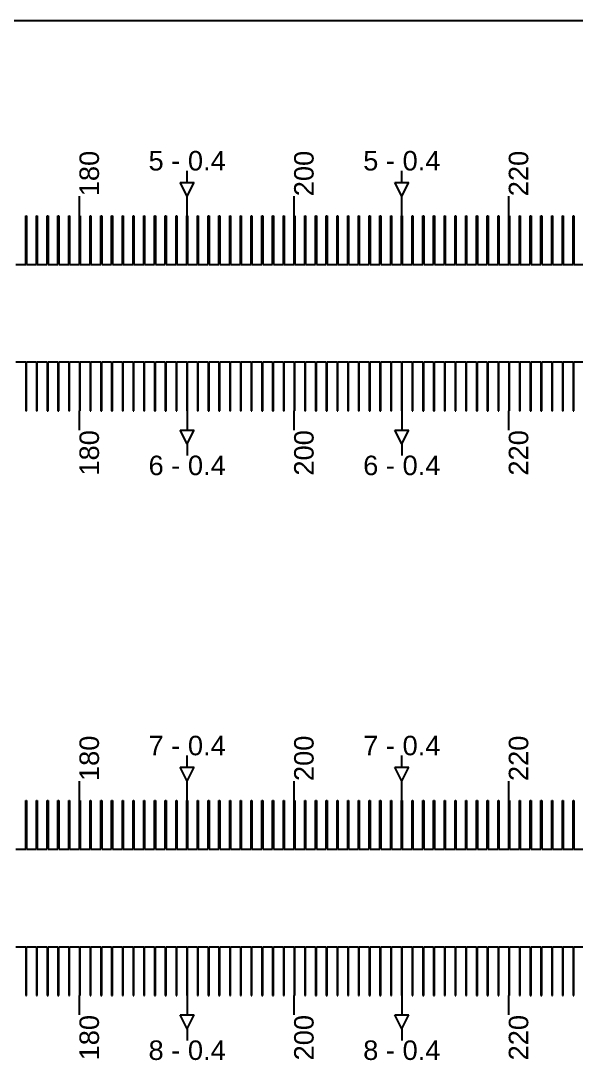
# Model space of a CAD drawing. Extents: x -119394 to 128420, y 74496 to 185496.
# Drawn here: x 39090 to 39375, y 112263 to 112796 of the extents above; entities that cross this region are included whole.
import ezdxf

# ---------------------------------------------------------------- set-up
doc = ezdxf.new("R2010")
doc.units = 13
doc.layers.add('CL - Label-1', color=120, linetype='Continuous')
doc.layers.add('CL - Label-2', color=132, linetype='Continuous')
doc.layers.add('CL - Sub-Micro', color=7, linetype='Continuous', true_color=0x47d1ff)
doc.styles.get("Standard").update_dxf_attribs({"font": 'arial.ttf'})

msp = doc.modelspace()

# ---------------------------------------------------------------- linework, layer by layer
for p, q in [((46680.29, 112795.86), (38030.29, 112795.86)), ((39175.49, 112712.94), (39175.49, 112718.94)), ((39285.49, 112712.94), (39285.49, 112718.94)), ((39120.29, 112695.86), (39120.29, 112705.86)), ((39175.49, 112695.86), (39175.49, 112705.86)), ((39230.29, 112695.86), (39230.29, 112705.86)), ((39285.49, 112695.86), (39285.49, 112705.86)), ((39340.29, 112695.86), (39340.29, 112705.86)), ((39120.29, 112585.86), (39120.29, 112595.86)), ((39175.49, 112595.86), (39175.49, 112585.86)), ((39230.29, 112585.86), (39230.29, 112595.86)), ((39285.49, 112595.86), (39285.49, 112585.86)), ((39340.29, 112585.86), (39340.29, 112595.86)), ((39175.49, 112578.79), (39175.49, 112572.79)), ((39285.49, 112578.79), (39285.49, 112572.79)), ((39175.49, 112412.94), (39175.49, 112418.94)), ((39285.49, 112412.94), (39285.49, 112418.94)), ((39120.29, 112395.86), (39120.29, 112405.86)), ((39175.49, 112395.86), (39175.49, 112405.86)), ((39230.29, 112395.86), (39230.29, 112405.86)), ((39285.49, 112395.86), (39285.49, 112405.86)), ((39340.29, 112395.86), (39340.29, 112405.86)), ((39120.29, 112285.86), (39120.29, 112295.86)), ((39175.49, 112295.86), (39175.49, 112285.86)), ((39230.29, 112285.86), (39230.29, 112295.86)), ((39285.49, 112295.86), (39285.49, 112285.86)), ((39340.29, 112285.86), (39340.29, 112295.86)), ((39175.49, 112278.79), (39175.49, 112272.79)), ((39285.49, 112278.79), (39285.49, 112272.79))]:
    msp.add_line(p, q)
at = {"layer": 'CL - Label-2'}
for p, q in [((39175.49, 112705.86), (39171.95, 112712.96)), ((39171.95, 112712.96), (39179.02, 112712.96)), ((39175.49, 112705.86), (39179.02, 112712.96)), ((39285.49, 112705.86), (39281.95, 112712.96)), ((39281.95, 112712.96), (39289.02, 112712.96)), ((39285.49, 112705.86), (39289.02, 112712.96)), ((39175.49, 112578.79), (39171.95, 112585.89)), ((39171.95, 112585.89), (39179.02, 112585.89)), ((39175.49, 112578.79), (39179.02, 112585.89)), ((39285.49, 112578.79), (39281.95, 112585.89)), ((39281.95, 112585.89), (39289.02, 112585.89)), ((39285.49, 112578.79), (39289.02, 112585.89)), ((39175.49, 112405.86), (39171.95, 112412.96)), ((39171.95, 112412.96), (39179.02, 112412.96)), ((39175.49, 112405.86), (39179.02, 112412.96)), ((39285.49, 112405.86), (39281.95, 112412.96)), ((39281.95, 112412.96), (39289.02, 112412.96)), ((39285.49, 112405.86), (39289.02, 112412.96)), ((39175.49, 112278.79), (39171.95, 112285.89)), ((39171.95, 112285.89), (39179.02, 112285.89)), ((39175.49, 112278.79), (39179.02, 112285.89)), ((39285.49, 112278.79), (39281.95, 112285.89)), ((39281.95, 112285.89), (39289.02, 112285.89)), ((39285.49, 112278.79), (39289.02, 112285.89))]:
    msp.add_line(p, q, dxfattribs=at)
at = {"layer": 'CL - Sub-Micro'}
for p, q in [((39092.79, 112670.86), (39092.79, 112695.86)), ((39092.79, 112695.86), (39093.19, 112695.86)), ((39093.19, 112695.86), (39093.19, 112670.86)), ((39098.29, 112670.86), (39098.29, 112695.86)), ((39098.29, 112695.86), (39098.69, 112695.86)), ((39098.69, 112695.86), (39098.69, 112670.86)), ((39103.79, 112670.86), (39103.79, 112695.86)), ((39103.79, 112695.86), (39104.19, 112695.86)), ((39104.19, 112695.86), (39104.19, 112670.86)), ((39109.29, 112670.86), (39109.29, 112695.86)), ((39109.29, 112695.86), (39109.69, 112695.86)), ((39109.69, 112695.86), (39109.69, 112670.86)), ((39114.79, 112670.86), (39114.79, 112695.86)), ((39114.79, 112695.86), (39115.19, 112695.86)), ((39115.19, 112695.86), (39115.19, 112670.86)), ((39120.29, 112670.86), (39120.29, 112695.86)), ((39120.29, 112695.86), (39120.69, 112695.86)), ((39120.69, 112695.86), (39120.69, 112670.86)), ((39125.79, 112670.86), (39125.79, 112695.86)), ((39125.79, 112695.86), (39126.19, 112695.86)), ((39126.19, 112695.86), (39126.19, 112670.86)), ((39131.29, 112670.86), (39131.29, 112695.86)), ((39131.29, 112695.86), (39131.69, 112695.86)), ((39131.69, 112695.86), (39131.69, 112670.86)), ((39136.79, 112670.86), (39136.79, 112695.86)), ((39136.79, 112695.86), (39137.19, 112695.86)), ((39137.19, 112695.86), (39137.19, 112670.86)), ((39142.29, 112670.86), (39142.29, 112695.86)), ((39142.29, 112695.86), (39142.69, 112695.86)), ((39142.69, 112695.86), (39142.69, 112670.86)), ((39147.79, 112670.86), (39147.79, 112695.86)), ((39147.79, 112695.86), (39148.19, 112695.86)), ((39148.19, 112695.86), (39148.19, 112670.86)), ((39153.29, 112670.86), (39153.29, 112695.86)), ((39153.29, 112695.86), (39153.69, 112695.86)), ((39153.69, 112695.86), (39153.69, 112670.86)), ((39158.79, 112670.86), (39158.79, 112695.86)), ((39158.79, 112695.86), (39159.19, 112695.86)), ((39159.19, 112695.86), (39159.19, 112670.86)), ((39164.29, 112670.86), (39164.29, 112695.86)), ((39164.29, 112695.86), (39164.69, 112695.86)), ((39164.69, 112695.86), (39164.69, 112670.86)), ((39169.79, 112670.86), (39169.79, 112695.86)), ((39169.79, 112695.86), (39170.19, 112695.86)), ((39170.19, 112695.86), (39170.19, 112670.86)), ((39175.29, 112670.86), (39175.29, 112695.86)), ((39175.29, 112695.86), (39175.69, 112695.86)), ((39175.69, 112695.86), (39175.69, 112670.86)), ((39180.79, 112670.86), (39180.79, 112695.86)), ((39180.79, 112695.86), (39181.19, 112695.86)), ((39181.19, 112695.86), (39181.19, 112670.86)), ((39186.29, 112670.86), (39186.29, 112695.86)), ((39186.29, 112695.86), (39186.69, 112695.86)), ((39186.69, 112695.86), (39186.69, 112670.86)), ((39191.79, 112670.86), (39191.79, 112695.86)), ((39191.79, 112695.86), (39192.19, 112695.86)), ((39192.19, 112695.86), (39192.19, 112670.86)), ((39197.29, 112670.86), (39197.29, 112695.86)), ((39197.29, 112695.86), (39197.69, 112695.86)), ((39197.69, 112695.86), (39197.69, 112670.86)), ((39202.79, 112670.86), (39202.79, 112695.86)), ((39202.79, 112695.86), (39203.19, 112695.86)), ((39203.19, 112695.86), (39203.19, 112670.86)), ((39208.29, 112670.86), (39208.29, 112695.86)), ((39208.29, 112695.86), (39208.69, 112695.86)), ((39208.69, 112695.86), (39208.69, 112670.86)), ((39213.79, 112670.86), (39213.79, 112695.86)), ((39213.79, 112695.86), (39214.19, 112695.86)), ((39214.19, 112695.86), (39214.19, 112670.86)), ((39219.29, 112670.86), (39219.29, 112695.86)), ((39219.29, 112695.86), (39219.69, 112695.86)), ((39219.69, 112695.86), (39219.69, 112670.86)), ((39224.79, 112670.86), (39224.79, 112695.86)), ((39224.79, 112695.86), (39225.19, 112695.86)), ((39225.19, 112695.86), (39225.19, 112670.86)), ((39230.29, 112670.86), (39230.29, 112695.86)), ((39230.29, 112695.86), (39230.69, 112695.86)), ((39230.69, 112695.86), (39230.69, 112670.86)), ((39235.79, 112670.86), (39235.79, 112695.86)), ((39235.79, 112695.86), (39236.19, 112695.86)), ((39236.19, 112695.86), (39236.19, 112670.86)), ((39241.29, 112670.86), (39241.29, 112695.86)), ((39241.29, 112695.86), (39241.69, 112695.86)), ((39241.69, 112695.86), (39241.69, 112670.86)), ((39246.79, 112670.86), (39246.79, 112695.86)), ((39246.79, 112695.86), (39247.19, 112695.86)), ((39247.19, 112695.86), (39247.19, 112670.86)), ((39252.29, 112670.86), (39252.29, 112695.86)), ((39252.29, 112695.86), (39252.69, 112695.86)), ((39252.69, 112695.86), (39252.69, 112670.86)), ((39257.79, 112670.86), (39257.79, 112695.86)), ((39257.79, 112695.86), (39258.19, 112695.86)), ((39258.19, 112695.86), (39258.19, 112670.86)), ((39263.29, 112670.86), (39263.29, 112695.86)), ((39263.29, 112695.86), (39263.69, 112695.86)), ((39263.69, 112695.86), (39263.69, 112670.86)), ((39268.79, 112670.86), (39268.79, 112695.86)), ((39268.79, 112695.86), (39269.19, 112695.86)), ((39269.19, 112695.86), (39269.19, 112670.86)), ((39274.29, 112670.86), (39274.29, 112695.86)), ((39274.29, 112695.86), (39274.69, 112695.86)), ((39274.69, 112695.86), (39274.69, 112670.86)), ((39279.79, 112670.86), (39279.79, 112695.86)), ((39279.79, 112695.86), (39280.19, 112695.86)), ((39280.19, 112695.86), (39280.19, 112670.86)), ((39285.29, 112670.86), (39285.29, 112695.86)), ((39285.29, 112695.86), (39285.69, 112695.86)), ((39285.69, 112695.86), (39285.69, 112670.86)), ((39290.79, 112670.86), (39290.79, 112695.86)), ((39290.79, 112695.86), (39291.19, 112695.86)), ((39291.19, 112695.86), (39291.19, 112670.86)), ((39296.29, 112670.86), (39296.29, 112695.86)), ((39296.29, 112695.86), (39296.69, 112695.86)), ((39296.69, 112695.86), (39296.69, 112670.86)), ((39301.79, 112670.86), (39301.79, 112695.86)), ((39301.79, 112695.86), (39302.19, 112695.86)), ((39302.19, 112695.86), (39302.19, 112670.86)), ((39307.29, 112670.86), (39307.29, 112695.86)), ((39307.29, 112695.86), (39307.69, 112695.86)), ((39307.69, 112695.86), (39307.69, 112670.86)), ((39312.79, 112670.86), (39312.79, 112695.86)), ((39312.79, 112695.86), (39313.19, 112695.86)), ((39313.19, 112695.86), (39313.19, 112670.86)), ((39318.29, 112670.86), (39318.29, 112695.86)), ((39318.29, 112695.86), (39318.69, 112695.86)), ((39318.69, 112695.86), (39318.69, 112670.86)), ((39323.79, 112670.86), (39323.79, 112695.86)), ((39323.79, 112695.86), (39324.19, 112695.86)), ((39324.19, 112695.86), (39324.19, 112670.86)), ((39329.29, 112670.86), (39329.29, 112695.86)), ((39329.29, 112695.86), (39329.69, 112695.86)), ((39329.69, 112695.86), (39329.69, 112670.86)), ((39334.79, 112670.86), (39334.79, 112695.86)), ((39334.79, 112695.86), (39335.19, 112695.86)), ((39335.19, 112695.86), (39335.19, 112670.86)), ((39340.29, 112670.86), (39340.29, 112695.86)), ((39340.29, 112695.86), (39340.69, 112695.86)), ((39340.69, 112695.86), (39340.69, 112670.86)), ((39345.79, 112670.86), (39345.79, 112695.86)), ((39345.79, 112695.86), (39346.19, 112695.86)), ((39346.19, 112695.86), (39346.19, 112670.86)), ((39351.29, 112670.86), (39351.29, 112695.86)), ((39351.29, 112695.86), (39351.69, 112695.86)), ((39351.69, 112695.86), (39351.69, 112670.86)), ((39356.79, 112670.86), (39356.79, 112695.86)), ((39356.79, 112695.86), (39357.19, 112695.86)), ((39357.19, 112695.86), (39357.19, 112670.86)), ((39362.29, 112670.86), (39362.29, 112695.86)), ((39362.29, 112695.86), (39362.69, 112695.86)), ((39362.69, 112695.86), (39362.69, 112670.86)), ((39367.79, 112670.86), (39367.79, 112695.86)), ((39367.79, 112695.86), (39368.19, 112695.86)), ((39368.19, 112695.86), (39368.19, 112670.86)), ((39373.29, 112670.86), (39373.29, 112695.86)), ((39373.29, 112695.86), (39373.69, 112695.86)), ((39373.69, 112695.86), (39373.69, 112670.86)), ((39087.69, 112670.86), (39092.79, 112670.86)), ((39093.19, 112670.86), (39098.29, 112670.86)), ((39098.69, 112670.86), (39103.79, 112670.86)), ((39104.19, 112670.86), (39109.29, 112670.86)), ((39109.69, 112670.86), (39114.79, 112670.86)), ((39115.19, 112670.86), (39120.29, 112670.86)), ((39120.69, 112670.86), (39125.79, 112670.86)), ((39126.19, 112670.86), (39131.29, 112670.86)), ((39131.69, 112670.86), (39136.79, 112670.86)), ((39137.19, 112670.86), (39142.29, 112670.86)), ((39142.69, 112670.86), (39147.79, 112670.86)), ((39148.19, 112670.86), (39153.29, 112670.86)), ((39153.69, 112670.86), (39158.79, 112670.86)), ((39159.19, 112670.86), (39164.29, 112670.86)), ((39164.69, 112670.86), (39169.79, 112670.86)), ((39170.19, 112670.86), (39175.29, 112670.86)), ((39175.69, 112670.86), (39180.79, 112670.86)), ((39181.19, 112670.86), (39186.29, 112670.86)), ((39186.69, 112670.86), (39191.79, 112670.86)), ((39192.19, 112670.86), (39197.29, 112670.86)), ((39197.69, 112670.86), (39202.79, 112670.86)), ((39203.19, 112670.86), (39208.29, 112670.86)), ((39208.69, 112670.86), (39213.79, 112670.86)), ((39214.19, 112670.86), (39219.29, 112670.86)), ((39219.69, 112670.86), (39224.79, 112670.86)), ((39225.19, 112670.86), (39230.29, 112670.86)), ((39230.69, 112670.86), (39235.79, 112670.86)), ((39236.19, 112670.86), (39241.29, 112670.86)), ((39241.69, 112670.86), (39246.79, 112670.86)), ((39247.19, 112670.86), (39252.29, 112670.86)), ((39252.69, 112670.86), (39257.79, 112670.86)), ((39258.19, 112670.86), (39263.29, 112670.86)), ((39263.69, 112670.86), (39268.79, 112670.86)), ((39269.19, 112670.86), (39274.29, 112670.86)), ((39274.69, 112670.86), (39279.79, 112670.86)), ((39280.19, 112670.86), (39285.29, 112670.86)), ((39285.69, 112670.86), (39290.79, 112670.86)), ((39291.19, 112670.86), (39296.29, 112670.86)), ((39296.69, 112670.86), (39301.79, 112670.86)), ((39302.19, 112670.86), (39307.29, 112670.86)), ((39307.69, 112670.86), (39312.79, 112670.86)), ((39313.19, 112670.86), (39318.29, 112670.86)), ((39318.69, 112670.86), (39323.79, 112670.86)), ((39324.19, 112670.86), (39329.29, 112670.86)), ((39329.69, 112670.86), (39334.79, 112670.86)), ((39335.19, 112670.86), (39340.29, 112670.86)), ((39340.69, 112670.86), (39345.79, 112670.86)), ((39346.19, 112670.86), (39351.29, 112670.86)), ((39351.69, 112670.86), (39356.79, 112670.86)), ((39357.19, 112670.86), (39362.29, 112670.86)), ((39362.69, 112670.86), (39367.79, 112670.86)), ((39368.19, 112670.86), (39373.29, 112670.86)), ((39373.69, 112670.86), (39378.79, 112670.86)), ((39087.69, 112620.86), (39092.79, 112620.86)), ((39092.79, 112620.86), (39092.79, 112595.86)), ((39093.19, 112595.86), (39093.19, 112620.86)), ((39093.19, 112620.86), (39098.29, 112620.86)), ((39098.29, 112620.86), (39098.29, 112595.86)), ((39098.69, 112595.86), (39098.69, 112620.86)), ((39098.69, 112620.86), (39103.79, 112620.86)), ((39103.79, 112620.86), (39103.79, 112595.86)), ((39104.19, 112595.86), (39104.19, 112620.86)), ((39104.19, 112620.86), (39109.29, 112620.86)), ((39109.29, 112620.86), (39109.29, 112595.86)), ((39109.69, 112595.86), (39109.69, 112620.86)), ((39109.69, 112620.86), (39114.79, 112620.86)), ((39114.79, 112620.86), (39114.79, 112595.86)), ((39115.19, 112595.86), (39115.19, 112620.86)), ((39115.19, 112620.86), (39120.29, 112620.86)), ((39120.29, 112620.86), (39120.29, 112595.86)), ((39120.69, 112595.86), (39120.69, 112620.86)), ((39120.69, 112620.86), (39125.79, 112620.86)), ((39125.79, 112620.86), (39125.79, 112595.86)), ((39126.19, 112595.86), (39126.19, 112620.86)), ((39126.19, 112620.86), (39131.29, 112620.86)), ((39131.29, 112620.86), (39131.29, 112595.86)), ((39131.69, 112595.86), (39131.69, 112620.86)), ((39131.69, 112620.86), (39136.79, 112620.86)), ((39136.79, 112620.86), (39136.79, 112595.86)), ((39137.19, 112595.86), (39137.19, 112620.86)), ((39137.19, 112620.86), (39142.29, 112620.86)), ((39142.29, 112620.86), (39142.29, 112595.86)), ((39142.69, 112595.86), (39142.69, 112620.86)), ((39142.69, 112620.86), (39147.79, 112620.86)), ((39147.79, 112620.86), (39147.79, 112595.86)), ((39148.19, 112595.86), (39148.19, 112620.86)), ((39148.19, 112620.86), (39153.29, 112620.86)), ((39153.29, 112620.86), (39153.29, 112595.86)), ((39153.69, 112595.86), (39153.69, 112620.86)), ((39153.69, 112620.86), (39158.79, 112620.86)), ((39158.79, 112620.86), (39158.79, 112595.86)), ((39159.19, 112595.86), (39159.19, 112620.86)), ((39159.19, 112620.86), (39164.29, 112620.86)), ((39164.29, 112620.86), (39164.29, 112595.86)), ((39164.69, 112595.86), (39164.69, 112620.86)), ((39164.69, 112620.86), (39169.79, 112620.86)), ((39169.79, 112620.86), (39169.79, 112595.86)), ((39170.19, 112595.86), (39170.19, 112620.86)), ((39170.19, 112620.86), (39175.29, 112620.86)), ((39175.29, 112620.86), (39175.29, 112595.86)), ((39175.69, 112595.86), (39175.69, 112620.86)), ((39175.69, 112620.86), (39180.79, 112620.86)), ((39180.79, 112620.86), (39180.79, 112595.86)), ((39181.19, 112595.86), (39181.19, 112620.86)), ((39181.19, 112620.86), (39186.29, 112620.86)), ((39186.29, 112620.86), (39186.29, 112595.86)), ((39186.69, 112595.86), (39186.69, 112620.86)), ((39186.69, 112620.86), (39191.79, 112620.86)), ((39191.79, 112620.86), (39191.79, 112595.86)), ((39192.19, 112595.86), (39192.19, 112620.86)), ((39192.19, 112620.86), (39197.29, 112620.86)), ((39197.29, 112620.86), (39197.29, 112595.86)), ((39197.69, 112595.86), (39197.69, 112620.86)), ((39197.69, 112620.86), (39202.79, 112620.86)), ((39202.79, 112620.86), (39202.79, 112595.86)), ((39203.19, 112595.86), (39203.19, 112620.86)), ((39203.19, 112620.86), (39208.29, 112620.86)), ((39208.29, 112620.86), (39208.29, 112595.86)), ((39208.69, 112595.86), (39208.69, 112620.86)), ((39208.69, 112620.86), (39213.79, 112620.86)), ((39213.79, 112620.86), (39213.79, 112595.86)), ((39214.19, 112595.86), (39214.19, 112620.86)), ((39214.19, 112620.86), (39219.29, 112620.86)), ((39219.29, 112620.86), (39219.29, 112595.86)), ((39219.69, 112595.86), (39219.69, 112620.86)), ((39219.69, 112620.86), (39224.79, 112620.86)), ((39224.79, 112620.86), (39224.79, 112595.86)), ((39225.19, 112595.86), (39225.19, 112620.86)), ((39225.19, 112620.86), (39230.29, 112620.86)), ((39230.29, 112620.86), (39230.29, 112595.86)), ((39230.69, 112595.86), (39230.69, 112620.86)), ((39230.69, 112620.86), (39235.79, 112620.86)), ((39235.79, 112620.86), (39235.79, 112595.86)), ((39236.19, 112595.86), (39236.19, 112620.86)), ((39236.19, 112620.86), (39241.29, 112620.86)), ((39241.29, 112620.86), (39241.29, 112595.86)), ((39241.69, 112595.86), (39241.69, 112620.86)), ((39241.69, 112620.86), (39246.79, 112620.86)), ((39246.79, 112620.86), (39246.79, 112595.86)), ((39247.19, 112595.86), (39247.19, 112620.86)), ((39247.19, 112620.86), (39252.29, 112620.86)), ((39252.29, 112620.86), (39252.29, 112595.86)), ((39252.69, 112595.86), (39252.69, 112620.86)), ((39252.69, 112620.86), (39257.79, 112620.86)), ((39257.79, 112620.86), (39257.79, 112595.86)), ((39258.19, 112595.86), (39258.19, 112620.86)), ((39258.19, 112620.86), (39263.29, 112620.86)), ((39263.29, 112620.86), (39263.29, 112595.86)), ((39263.69, 112595.86), (39263.69, 112620.86)), ((39263.69, 112620.86), (39268.79, 112620.86)), ((39268.79, 112620.86), (39268.79, 112595.86)), ((39269.19, 112595.86), (39269.19, 112620.86)), ((39269.19, 112620.86), (39274.29, 112620.86)), ((39274.29, 112620.86), (39274.29, 112595.86)), ((39274.69, 112595.86), (39274.69, 112620.86)), ((39274.69, 112620.86), (39279.79, 112620.86)), ((39279.79, 112620.86), (39279.79, 112595.86)), ((39280.19, 112595.86), (39280.19, 112620.86)), ((39280.19, 112620.86), (39285.29, 112620.86)), ((39285.29, 112620.86), (39285.29, 112595.86)), ((39285.69, 112595.86), (39285.69, 112620.86)), ((39285.69, 112620.86), (39290.79, 112620.86)), ((39290.79, 112620.86), (39290.79, 112595.86)), ((39291.19, 112595.86), (39291.19, 112620.86)), ((39291.19, 112620.86), (39296.29, 112620.86)), ((39296.29, 112620.86), (39296.29, 112595.86)), ((39296.69, 112595.86), (39296.69, 112620.86)), ((39296.69, 112620.86), (39301.79, 112620.86)), ((39301.79, 112620.86), (39301.79, 112595.86)), ((39302.19, 112595.86), (39302.19, 112620.86)), ((39302.19, 112620.86), (39307.29, 112620.86)), ((39307.29, 112620.86), (39307.29, 112595.86)), ((39307.69, 112595.86), (39307.69, 112620.86)), ((39307.69, 112620.86), (39312.79, 112620.86)), ((39312.79, 112620.86), (39312.79, 112595.86)), ((39313.19, 112595.86), (39313.19, 112620.86)), ((39313.19, 112620.86), (39318.29, 112620.86)), ((39318.29, 112620.86), (39318.29, 112595.86)), ((39318.69, 112595.86), (39318.69, 112620.86)), ((39318.69, 112620.86), (39323.79, 112620.86)), ((39323.79, 112620.86), (39323.79, 112595.86)), ((39324.19, 112595.86), (39324.19, 112620.86)), ((39324.19, 112620.86), (39329.29, 112620.86)), ((39329.29, 112620.86), (39329.29, 112595.86)), ((39329.69, 112595.86), (39329.69, 112620.86)), ((39329.69, 112620.86), (39334.79, 112620.86)), ((39334.79, 112620.86), (39334.79, 112595.86)), ((39335.19, 112595.86), (39335.19, 112620.86)), ((39335.19, 112620.86), (39340.29, 112620.86)), ((39340.29, 112620.86), (39340.29, 112595.86)), ((39340.69, 112595.86), (39340.69, 112620.86)), ((39340.69, 112620.86), (39345.79, 112620.86)), ((39345.79, 112620.86), (39345.79, 112595.86)), ((39346.19, 112595.86), (39346.19, 112620.86)), ((39346.19, 112620.86), (39351.29, 112620.86)), ((39351.29, 112620.86), (39351.29, 112595.86)), ((39351.69, 112595.86), (39351.69, 112620.86)), ((39351.69, 112620.86), (39356.79, 112620.86)), ((39356.79, 112620.86), (39356.79, 112595.86)), ((39357.19, 112595.86), (39357.19, 112620.86)), ((39357.19, 112620.86), (39362.29, 112620.86)), ((39362.29, 112620.86), (39362.29, 112595.86)), ((39362.69, 112595.86), (39362.69, 112620.86)), ((39362.69, 112620.86), (39367.79, 112620.86)), ((39367.79, 112620.86), (39367.79, 112595.86)), ((39368.19, 112595.86), (39368.19, 112620.86)), ((39368.19, 112620.86), (39373.29, 112620.86)), ((39373.29, 112620.86), (39373.29, 112595.86)), ((39373.69, 112595.86), (39373.69, 112620.86)), ((39373.69, 112620.86), (39378.79, 112620.86)), ((39092.79, 112595.86), (39093.19, 112595.86)), ((39098.29, 112595.86), (39098.69, 112595.86)), ((39103.79, 112595.86), (39104.19, 112595.86)), ((39109.29, 112595.86), (39109.69, 112595.86)), ((39114.79, 112595.86), (39115.19, 112595.86)), ((39120.29, 112595.86), (39120.69, 112595.86)), ((39125.79, 112595.86), (39126.19, 112595.86)), ((39131.29, 112595.86), (39131.69, 112595.86)), ((39136.79, 112595.86), (39137.19, 112595.86)), ((39142.29, 112595.86), (39142.69, 112595.86)), ((39147.79, 112595.86), (39148.19, 112595.86)), ((39153.29, 112595.86), (39153.69, 112595.86)), ((39158.79, 112595.86), (39159.19, 112595.86)), ((39164.29, 112595.86), (39164.69, 112595.86)), ((39169.79, 112595.86), (39170.19, 112595.86)), ((39175.29, 112595.86), (39175.69, 112595.86)), ((39180.79, 112595.86), (39181.19, 112595.86)), ((39186.29, 112595.86), (39186.69, 112595.86)), ((39191.79, 112595.86), (39192.19, 112595.86)), ((39197.29, 112595.86), (39197.69, 112595.86)), ((39202.79, 112595.86), (39203.19, 112595.86)), ((39208.29, 112595.86), (39208.69, 112595.86)), ((39213.79, 112595.86), (39214.19, 112595.86)), ((39219.29, 112595.86), (39219.69, 112595.86)), ((39224.79, 112595.86), (39225.19, 112595.86)), ((39230.29, 112595.86), (39230.69, 112595.86)), ((39235.79, 112595.86), (39236.19, 112595.86)), ((39241.29, 112595.86), (39241.69, 112595.86)), ((39246.79, 112595.86), (39247.19, 112595.86)), ((39252.29, 112595.86), (39252.69, 112595.86)), ((39257.79, 112595.86), (39258.19, 112595.86)), ((39263.29, 112595.86), (39263.69, 112595.86)), ((39268.79, 112595.86), (39269.19, 112595.86)), ((39274.29, 112595.86), (39274.69, 112595.86)), ((39279.79, 112595.86), (39280.19, 112595.86)), ((39285.29, 112595.86), (39285.69, 112595.86)), ((39290.79, 112595.86), (39291.19, 112595.86)), ((39296.29, 112595.86), (39296.69, 112595.86)), ((39301.79, 112595.86), (39302.19, 112595.86)), ((39307.29, 112595.86), (39307.69, 112595.86)), ((39312.79, 112595.86), (39313.19, 112595.86)), ((39318.29, 112595.86), (39318.69, 112595.86)), ((39323.79, 112595.86), (39324.19, 112595.86)), ((39329.29, 112595.86), (39329.69, 112595.86)), ((39334.79, 112595.86), (39335.19, 112595.86)), ((39340.29, 112595.86), (39340.69, 112595.86)), ((39345.79, 112595.86), (39346.19, 112595.86)), ((39351.29, 112595.86), (39351.69, 112595.86)), ((39356.79, 112595.86), (39357.19, 112595.86)), ((39362.29, 112595.86), (39362.69, 112595.86)), ((39367.79, 112595.86), (39368.19, 112595.86)), ((39373.29, 112595.86), (39373.69, 112595.86)), ((39092.79, 112370.86), (39092.79, 112395.86)), ((39092.79, 112395.86), (39093.19, 112395.86)), ((39093.19, 112395.86), (39093.19, 112370.86)), ((39098.29, 112370.86), (39098.29, 112395.86)), ((39098.29, 112395.86), (39098.69, 112395.86)), ((39098.69, 112395.86), (39098.69, 112370.86)), ((39103.79, 112370.86), (39103.79, 112395.86)), ((39103.79, 112395.86), (39104.19, 112395.86)), ((39104.19, 112395.86), (39104.19, 112370.86)), ((39109.29, 112370.86), (39109.29, 112395.86)), ((39109.29, 112395.86), (39109.69, 112395.86)), ((39109.69, 112395.86), (39109.69, 112370.86)), ((39114.79, 112370.86), (39114.79, 112395.86)), ((39114.79, 112395.86), (39115.19, 112395.86)), ((39115.19, 112395.86), (39115.19, 112370.86)), ((39120.29, 112370.86), (39120.29, 112395.86)), ((39120.29, 112395.86), (39120.69, 112395.86)), ((39120.69, 112395.86), (39120.69, 112370.86)), ((39125.79, 112370.86), (39125.79, 112395.86)), ((39125.79, 112395.86), (39126.19, 112395.86)), ((39126.19, 112395.86), (39126.19, 112370.86)), ((39131.29, 112370.86), (39131.29, 112395.86)), ((39131.29, 112395.86), (39131.69, 112395.86)), ((39131.69, 112395.86), (39131.69, 112370.86)), ((39136.79, 112370.86), (39136.79, 112395.86)), ((39136.79, 112395.86), (39137.19, 112395.86)), ((39137.19, 112395.86), (39137.19, 112370.86)), ((39142.29, 112370.86), (39142.29, 112395.86)), ((39142.29, 112395.86), (39142.69, 112395.86)), ((39142.69, 112395.86), (39142.69, 112370.86)), ((39147.79, 112370.86), (39147.79, 112395.86)), ((39147.79, 112395.86), (39148.19, 112395.86)), ((39148.19, 112395.86), (39148.19, 112370.86)), ((39153.29, 112370.86), (39153.29, 112395.86)), ((39153.29, 112395.86), (39153.69, 112395.86)), ((39153.69, 112395.86), (39153.69, 112370.86)), ((39158.79, 112370.86), (39158.79, 112395.86)), ((39158.79, 112395.86), (39159.19, 112395.86)), ((39159.19, 112395.86), (39159.19, 112370.86)), ((39164.29, 112370.86), (39164.29, 112395.86)), ((39164.29, 112395.86), (39164.69, 112395.86)), ((39164.69, 112395.86), (39164.69, 112370.86)), ((39169.79, 112370.86), (39169.79, 112395.86)), ((39169.79, 112395.86), (39170.19, 112395.86)), ((39170.19, 112395.86), (39170.19, 112370.86)), ((39175.29, 112370.86), (39175.29, 112395.86)), ((39175.29, 112395.86), (39175.69, 112395.86)), ((39175.69, 112395.86), (39175.69, 112370.86)), ((39180.79, 112370.86), (39180.79, 112395.86)), ((39180.79, 112395.86), (39181.19, 112395.86)), ((39181.19, 112395.86), (39181.19, 112370.86)), ((39186.29, 112370.86), (39186.29, 112395.86)), ((39186.29, 112395.86), (39186.69, 112395.86)), ((39186.69, 112395.86), (39186.69, 112370.86)), ((39191.79, 112370.86), (39191.79, 112395.86)), ((39191.79, 112395.86), (39192.19, 112395.86)), ((39192.19, 112395.86), (39192.19, 112370.86)), ((39197.29, 112370.86), (39197.29, 112395.86)), ((39197.29, 112395.86), (39197.69, 112395.86)), ((39197.69, 112395.86), (39197.69, 112370.86)), ((39202.79, 112370.86), (39202.79, 112395.86)), ((39202.79, 112395.86), (39203.19, 112395.86)), ((39203.19, 112395.86), (39203.19, 112370.86)), ((39208.29, 112370.86), (39208.29, 112395.86)), ((39208.29, 112395.86), (39208.69, 112395.86)), ((39208.69, 112395.86), (39208.69, 112370.86)), ((39213.79, 112370.86), (39213.79, 112395.86)), ((39213.79, 112395.86), (39214.19, 112395.86)), ((39214.19, 112395.86), (39214.19, 112370.86)), ((39219.29, 112370.86), (39219.29, 112395.86)), ((39219.29, 112395.86), (39219.69, 112395.86)), ((39219.69, 112395.86), (39219.69, 112370.86)), ((39224.79, 112370.86), (39224.79, 112395.86)), ((39224.79, 112395.86), (39225.19, 112395.86)), ((39225.19, 112395.86), (39225.19, 112370.86)), ((39230.29, 112370.86), (39230.29, 112395.86)), ((39230.29, 112395.86), (39230.69, 112395.86)), ((39230.69, 112395.86), (39230.69, 112370.86)), ((39235.79, 112370.86), (39235.79, 112395.86)), ((39235.79, 112395.86), (39236.19, 112395.86)), ((39236.19, 112395.86), (39236.19, 112370.86)), ((39241.29, 112370.86), (39241.29, 112395.86)), ((39241.29, 112395.86), (39241.69, 112395.86)), ((39241.69, 112395.86), (39241.69, 112370.86)), ((39246.79, 112370.86), (39246.79, 112395.86)), ((39246.79, 112395.86), (39247.19, 112395.86)), ((39247.19, 112395.86), (39247.19, 112370.86)), ((39252.29, 112370.86), (39252.29, 112395.86)), ((39252.29, 112395.86), (39252.69, 112395.86)), ((39252.69, 112395.86), (39252.69, 112370.86)), ((39257.79, 112370.86), (39257.79, 112395.86)), ((39257.79, 112395.86), (39258.19, 112395.86)), ((39258.19, 112395.86), (39258.19, 112370.86)), ((39263.29, 112370.86), (39263.29, 112395.86)), ((39263.29, 112395.86), (39263.69, 112395.86)), ((39263.69, 112395.86), (39263.69, 112370.86)), ((39268.79, 112370.86), (39268.79, 112395.86)), ((39268.79, 112395.86), (39269.19, 112395.86)), ((39269.19, 112395.86), (39269.19, 112370.86)), ((39274.29, 112370.86), (39274.29, 112395.86)), ((39274.29, 112395.86), (39274.69, 112395.86)), ((39274.69, 112395.86), (39274.69, 112370.86)), ((39279.79, 112370.86), (39279.79, 112395.86)), ((39279.79, 112395.86), (39280.19, 112395.86)), ((39280.19, 112395.86), (39280.19, 112370.86)), ((39285.29, 112370.86), (39285.29, 112395.86)), ((39285.29, 112395.86), (39285.69, 112395.86)), ((39285.69, 112395.86), (39285.69, 112370.86)), ((39290.79, 112370.86), (39290.79, 112395.86)), ((39290.79, 112395.86), (39291.19, 112395.86)), ((39291.19, 112395.86), (39291.19, 112370.86)), ((39296.29, 112370.86), (39296.29, 112395.86)), ((39296.29, 112395.86), (39296.69, 112395.86)), ((39296.69, 112395.86), (39296.69, 112370.86)), ((39301.79, 112370.86), (39301.79, 112395.86)), ((39301.79, 112395.86), (39302.19, 112395.86)), ((39302.19, 112395.86), (39302.19, 112370.86)), ((39307.29, 112370.86), (39307.29, 112395.86)), ((39307.29, 112395.86), (39307.69, 112395.86)), ((39307.69, 112395.86), (39307.69, 112370.86)), ((39312.79, 112370.86), (39312.79, 112395.86)), ((39312.79, 112395.86), (39313.19, 112395.86)), ((39313.19, 112395.86), (39313.19, 112370.86)), ((39318.29, 112370.86), (39318.29, 112395.86)), ((39318.29, 112395.86), (39318.69, 112395.86)), ((39318.69, 112395.86), (39318.69, 112370.86)), ((39323.79, 112370.86), (39323.79, 112395.86)), ((39323.79, 112395.86), (39324.19, 112395.86)), ((39324.19, 112395.86), (39324.19, 112370.86)), ((39329.29, 112370.86), (39329.29, 112395.86)), ((39329.29, 112395.86), (39329.69, 112395.86)), ((39329.69, 112395.86), (39329.69, 112370.86)), ((39334.79, 112370.86), (39334.79, 112395.86)), ((39334.79, 112395.86), (39335.19, 112395.86)), ((39335.19, 112395.86), (39335.19, 112370.86)), ((39340.29, 112370.86), (39340.29, 112395.86)), ((39340.29, 112395.86), (39340.69, 112395.86)), ((39340.69, 112395.86), (39340.69, 112370.86)), ((39345.79, 112370.86), (39345.79, 112395.86)), ((39345.79, 112395.86), (39346.19, 112395.86)), ((39346.19, 112395.86), (39346.19, 112370.86)), ((39351.29, 112370.86), (39351.29, 112395.86)), ((39351.29, 112395.86), (39351.69, 112395.86)), ((39351.69, 112395.86), (39351.69, 112370.86)), ((39356.79, 112370.86), (39356.79, 112395.86)), ((39356.79, 112395.86), (39357.19, 112395.86)), ((39357.19, 112395.86), (39357.19, 112370.86)), ((39362.29, 112370.86), (39362.29, 112395.86)), ((39362.29, 112395.86), (39362.69, 112395.86)), ((39362.69, 112395.86), (39362.69, 112370.86)), ((39367.79, 112370.86), (39367.79, 112395.86)), ((39367.79, 112395.86), (39368.19, 112395.86)), ((39368.19, 112395.86), (39368.19, 112370.86)), ((39373.29, 112370.86), (39373.29, 112395.86)), ((39373.29, 112395.86), (39373.69, 112395.86)), ((39373.69, 112395.86), (39373.69, 112370.86)), ((39087.69, 112370.86), (39092.79, 112370.86)), ((39093.19, 112370.86), (39098.29, 112370.86)), ((39098.69, 112370.86), (39103.79, 112370.86)), ((39104.19, 112370.86), (39109.29, 112370.86)), ((39109.69, 112370.86), (39114.79, 112370.86)), ((39115.19, 112370.86), (39120.29, 112370.86)), ((39120.69, 112370.86), (39125.79, 112370.86)), ((39126.19, 112370.86), (39131.29, 112370.86)), ((39131.69, 112370.86), (39136.79, 112370.86)), ((39137.19, 112370.86), (39142.29, 112370.86)), ((39142.69, 112370.86), (39147.79, 112370.86)), ((39148.19, 112370.86), (39153.29, 112370.86)), ((39153.69, 112370.86), (39158.79, 112370.86)), ((39159.19, 112370.86), (39164.29, 112370.86)), ((39164.69, 112370.86), (39169.79, 112370.86)), ((39170.19, 112370.86), (39175.29, 112370.86)), ((39175.69, 112370.86), (39180.79, 112370.86)), ((39181.19, 112370.86), (39186.29, 112370.86)), ((39186.69, 112370.86), (39191.79, 112370.86)), ((39192.19, 112370.86), (39197.29, 112370.86)), ((39197.69, 112370.86), (39202.79, 112370.86)), ((39203.19, 112370.86), (39208.29, 112370.86)), ((39208.69, 112370.86), (39213.79, 112370.86)), ((39214.19, 112370.86), (39219.29, 112370.86)), ((39219.69, 112370.86), (39224.79, 112370.86)), ((39225.19, 112370.86), (39230.29, 112370.86)), ((39230.69, 112370.86), (39235.79, 112370.86)), ((39236.19, 112370.86), (39241.29, 112370.86)), ((39241.69, 112370.86), (39246.79, 112370.86)), ((39247.19, 112370.86), (39252.29, 112370.86)), ((39252.69, 112370.86), (39257.79, 112370.86)), ((39258.19, 112370.86), (39263.29, 112370.86)), ((39263.69, 112370.86), (39268.79, 112370.86)), ((39269.19, 112370.86), (39274.29, 112370.86)), ((39274.69, 112370.86), (39279.79, 112370.86)), ((39280.19, 112370.86), (39285.29, 112370.86)), ((39285.69, 112370.86), (39290.79, 112370.86)), ((39291.19, 112370.86), (39296.29, 112370.86)), ((39296.69, 112370.86), (39301.79, 112370.86)), ((39302.19, 112370.86), (39307.29, 112370.86)), ((39307.69, 112370.86), (39312.79, 112370.86)), ((39313.19, 112370.86), (39318.29, 112370.86)), ((39318.69, 112370.86), (39323.79, 112370.86)), ((39324.19, 112370.86), (39329.29, 112370.86)), ((39329.69, 112370.86), (39334.79, 112370.86)), ((39335.19, 112370.86), (39340.29, 112370.86)), ((39340.69, 112370.86), (39345.79, 112370.86)), ((39346.19, 112370.86), (39351.29, 112370.86)), ((39351.69, 112370.86), (39356.79, 112370.86)), ((39357.19, 112370.86), (39362.29, 112370.86)), ((39362.69, 112370.86), (39367.79, 112370.86)), ((39368.19, 112370.86), (39373.29, 112370.86)), ((39373.69, 112370.86), (39378.79, 112370.86)), ((39087.69, 112320.86), (39092.79, 112320.86)), ((39092.79, 112320.86), (39092.79, 112295.86)), ((39093.19, 112295.86), (39093.19, 112320.86)), ((39093.19, 112320.86), (39098.29, 112320.86)), ((39098.29, 112320.86), (39098.29, 112295.86)), ((39098.69, 112295.86), (39098.69, 112320.86)), ((39098.69, 112320.86), (39103.79, 112320.86)), ((39103.79, 112320.86), (39103.79, 112295.86)), ((39104.19, 112295.86), (39104.19, 112320.86)), ((39104.19, 112320.86), (39109.29, 112320.86)), ((39109.29, 112320.86), (39109.29, 112295.86)), ((39109.69, 112295.86), (39109.69, 112320.86)), ((39109.69, 112320.86), (39114.79, 112320.86)), ((39114.79, 112320.86), (39114.79, 112295.86)), ((39115.19, 112295.86), (39115.19, 112320.86)), ((39115.19, 112320.86), (39120.29, 112320.86)), ((39120.29, 112320.86), (39120.29, 112295.86)), ((39120.69, 112295.86), (39120.69, 112320.86)), ((39120.69, 112320.86), (39125.79, 112320.86)), ((39125.79, 112320.86), (39125.79, 112295.86)), ((39126.19, 112295.86), (39126.19, 112320.86)), ((39126.19, 112320.86), (39131.29, 112320.86)), ((39131.29, 112320.86), (39131.29, 112295.86)), ((39131.69, 112295.86), (39131.69, 112320.86)), ((39131.69, 112320.86), (39136.79, 112320.86)), ((39136.79, 112320.86), (39136.79, 112295.86)), ((39137.19, 112295.86), (39137.19, 112320.86)), ((39137.19, 112320.86), (39142.29, 112320.86)), ((39142.29, 112320.86), (39142.29, 112295.86)), ((39142.69, 112295.86), (39142.69, 112320.86)), ((39142.69, 112320.86), (39147.79, 112320.86)), ((39147.79, 112320.86), (39147.79, 112295.86)), ((39148.19, 112295.86), (39148.19, 112320.86)), ((39148.19, 112320.86), (39153.29, 112320.86)), ((39153.29, 112320.86), (39153.29, 112295.86)), ((39153.69, 112295.86), (39153.69, 112320.86)), ((39153.69, 112320.86), (39158.79, 112320.86)), ((39158.79, 112320.86), (39158.79, 112295.86)), ((39159.19, 112295.86), (39159.19, 112320.86)), ((39159.19, 112320.86), (39164.29, 112320.86)), ((39164.29, 112320.86), (39164.29, 112295.86)), ((39164.69, 112295.86), (39164.69, 112320.86)), ((39164.69, 112320.86), (39169.79, 112320.86)), ((39169.79, 112320.86), (39169.79, 112295.86)), ((39170.19, 112295.86), (39170.19, 112320.86)), ((39170.19, 112320.86), (39175.29, 112320.86)), ((39175.29, 112320.86), (39175.29, 112295.86)), ((39175.69, 112295.86), (39175.69, 112320.86)), ((39175.69, 112320.86), (39180.79, 112320.86)), ((39180.79, 112320.86), (39180.79, 112295.86)), ((39181.19, 112295.86), (39181.19, 112320.86)), ((39181.19, 112320.86), (39186.29, 112320.86)), ((39186.29, 112320.86), (39186.29, 112295.86)), ((39186.69, 112295.86), (39186.69, 112320.86)), ((39186.69, 112320.86), (39191.79, 112320.86)), ((39191.79, 112320.86), (39191.79, 112295.86)), ((39192.19, 112295.86), (39192.19, 112320.86)), ((39192.19, 112320.86), (39197.29, 112320.86)), ((39197.29, 112320.86), (39197.29, 112295.86)), ((39197.69, 112295.86), (39197.69, 112320.86)), ((39197.69, 112320.86), (39202.79, 112320.86)), ((39202.79, 112320.86), (39202.79, 112295.86)), ((39203.19, 112295.86), (39203.19, 112320.86)), ((39203.19, 112320.86), (39208.29, 112320.86)), ((39208.29, 112320.86), (39208.29, 112295.86)), ((39208.69, 112295.86), (39208.69, 112320.86)), ((39208.69, 112320.86), (39213.79, 112320.86)), ((39213.79, 112320.86), (39213.79, 112295.86)), ((39214.19, 112295.86), (39214.19, 112320.86)), ((39214.19, 112320.86), (39219.29, 112320.86)), ((39219.29, 112320.86), (39219.29, 112295.86)), ((39219.69, 112295.86), (39219.69, 112320.86)), ((39219.69, 112320.86), (39224.79, 112320.86)), ((39224.79, 112320.86), (39224.79, 112295.86)), ((39225.19, 112295.86), (39225.19, 112320.86)), ((39225.19, 112320.86), (39230.29, 112320.86)), ((39230.29, 112320.86), (39230.29, 112295.86)), ((39230.69, 112295.86), (39230.69, 112320.86)), ((39230.69, 112320.86), (39235.79, 112320.86)), ((39235.79, 112320.86), (39235.79, 112295.86)), ((39236.19, 112295.86), (39236.19, 112320.86)), ((39236.19, 112320.86), (39241.29, 112320.86)), ((39241.29, 112320.86), (39241.29, 112295.86)), ((39241.69, 112295.86), (39241.69, 112320.86)), ((39241.69, 112320.86), (39246.79, 112320.86)), ((39246.79, 112320.86), (39246.79, 112295.86)), ((39247.19, 112295.86), (39247.19, 112320.86)), ((39247.19, 112320.86), (39252.29, 112320.86)), ((39252.29, 112320.86), (39252.29, 112295.86)), ((39252.69, 112295.86), (39252.69, 112320.86)), ((39252.69, 112320.86), (39257.79, 112320.86)), ((39257.79, 112320.86), (39257.79, 112295.86)), ((39258.19, 112295.86), (39258.19, 112320.86)), ((39258.19, 112320.86), (39263.29, 112320.86)), ((39263.29, 112320.86), (39263.29, 112295.86)), ((39263.69, 112295.86), (39263.69, 112320.86)), ((39263.69, 112320.86), (39268.79, 112320.86)), ((39268.79, 112320.86), (39268.79, 112295.86)), ((39269.19, 112295.86), (39269.19, 112320.86)), ((39269.19, 112320.86), (39274.29, 112320.86)), ((39274.29, 112320.86), (39274.29, 112295.86)), ((39274.69, 112295.86), (39274.69, 112320.86)), ((39274.69, 112320.86), (39279.79, 112320.86)), ((39279.79, 112320.86), (39279.79, 112295.86)), ((39280.19, 112295.86), (39280.19, 112320.86)), ((39280.19, 112320.86), (39285.29, 112320.86)), ((39285.29, 112320.86), (39285.29, 112295.86)), ((39285.69, 112295.86), (39285.69, 112320.86)), ((39285.69, 112320.86), (39290.79, 112320.86)), ((39290.79, 112320.86), (39290.79, 112295.86)), ((39291.19, 112295.86), (39291.19, 112320.86)), ((39291.19, 112320.86), (39296.29, 112320.86)), ((39296.29, 112320.86), (39296.29, 112295.86)), ((39296.69, 112295.86), (39296.69, 112320.86)), ((39296.69, 112320.86), (39301.79, 112320.86)), ((39301.79, 112320.86), (39301.79, 112295.86)), ((39302.19, 112295.86), (39302.19, 112320.86)), ((39302.19, 112320.86), (39307.29, 112320.86)), ((39307.29, 112320.86), (39307.29, 112295.86)), ((39307.69, 112295.86), (39307.69, 112320.86)), ((39307.69, 112320.86), (39312.79, 112320.86)), ((39312.79, 112320.86), (39312.79, 112295.86)), ((39313.19, 112295.86), (39313.19, 112320.86)), ((39313.19, 112320.86), (39318.29, 112320.86)), ((39318.29, 112320.86), (39318.29, 112295.86)), ((39318.69, 112295.86), (39318.69, 112320.86)), ((39318.69, 112320.86), (39323.79, 112320.86)), ((39323.79, 112320.86), (39323.79, 112295.86)), ((39324.19, 112295.86), (39324.19, 112320.86)), ((39324.19, 112320.86), (39329.29, 112320.86)), ((39329.29, 112320.86), (39329.29, 112295.86)), ((39329.69, 112295.86), (39329.69, 112320.86)), ((39329.69, 112320.86), (39334.79, 112320.86)), ((39334.79, 112320.86), (39334.79, 112295.86)), ((39335.19, 112295.86), (39335.19, 112320.86)), ((39335.19, 112320.86), (39340.29, 112320.86)), ((39340.29, 112320.86), (39340.29, 112295.86)), ((39340.69, 112295.86), (39340.69, 112320.86)), ((39340.69, 112320.86), (39345.79, 112320.86)), ((39345.79, 112320.86), (39345.79, 112295.86)), ((39346.19, 112295.86), (39346.19, 112320.86)), ((39346.19, 112320.86), (39351.29, 112320.86)), ((39351.29, 112320.86), (39351.29, 112295.86)), ((39351.69, 112295.86), (39351.69, 112320.86)), ((39351.69, 112320.86), (39356.79, 112320.86)), ((39356.79, 112320.86), (39356.79, 112295.86)), ((39357.19, 112295.86), (39357.19, 112320.86)), ((39357.19, 112320.86), (39362.29, 112320.86)), ((39362.29, 112320.86), (39362.29, 112295.86)), ((39362.69, 112295.86), (39362.69, 112320.86)), ((39362.69, 112320.86), (39367.79, 112320.86)), ((39367.79, 112320.86), (39367.79, 112295.86)), ((39368.19, 112295.86), (39368.19, 112320.86)), ((39368.19, 112320.86), (39373.29, 112320.86)), ((39373.29, 112320.86), (39373.29, 112295.86)), ((39373.69, 112295.86), (39373.69, 112320.86)), ((39373.69, 112320.86), (39378.79, 112320.86)), ((39092.79, 112295.86), (39093.19, 112295.86)), ((39098.29, 112295.86), (39098.69, 112295.86)), ((39103.79, 112295.86), (39104.19, 112295.86)), ((39109.29, 112295.86), (39109.69, 112295.86)), ((39114.79, 112295.86), (39115.19, 112295.86)), ((39120.29, 112295.86), (39120.69, 112295.86)), ((39125.79, 112295.86), (39126.19, 112295.86)), ((39131.29, 112295.86), (39131.69, 112295.86)), ((39136.79, 112295.86), (39137.19, 112295.86)), ((39142.29, 112295.86), (39142.69, 112295.86)), ((39147.79, 112295.86), (39148.19, 112295.86)), ((39153.29, 112295.86), (39153.69, 112295.86)), ((39158.79, 112295.86), (39159.19, 112295.86)), ((39164.29, 112295.86), (39164.69, 112295.86)), ((39169.79, 112295.86), (39170.19, 112295.86)), ((39175.29, 112295.86), (39175.69, 112295.86)), ((39180.79, 112295.86), (39181.19, 112295.86)), ((39186.29, 112295.86), (39186.69, 112295.86)), ((39191.79, 112295.86), (39192.19, 112295.86)), ((39197.29, 112295.86), (39197.69, 112295.86)), ((39202.79, 112295.86), (39203.19, 112295.86)), ((39208.29, 112295.86), (39208.69, 112295.86)), ((39213.79, 112295.86), (39214.19, 112295.86)), ((39219.29, 112295.86), (39219.69, 112295.86)), ((39224.79, 112295.86), (39225.19, 112295.86)), ((39230.29, 112295.86), (39230.69, 112295.86)), ((39235.79, 112295.86), (39236.19, 112295.86)), ((39241.29, 112295.86), (39241.69, 112295.86)), ((39246.79, 112295.86), (39247.19, 112295.86)), ((39252.29, 112295.86), (39252.69, 112295.86)), ((39257.79, 112295.86), (39258.19, 112295.86)), ((39263.29, 112295.86), (39263.69, 112295.86)), ((39268.79, 112295.86), (39269.19, 112295.86)), ((39274.29, 112295.86), (39274.69, 112295.86)), ((39279.79, 112295.86), (39280.19, 112295.86)), ((39285.29, 112295.86), (39285.69, 112295.86)), ((39290.79, 112295.86), (39291.19, 112295.86)), ((39296.29, 112295.86), (39296.69, 112295.86)), ((39301.79, 112295.86), (39302.19, 112295.86)), ((39307.29, 112295.86), (39307.69, 112295.86)), ((39312.79, 112295.86), (39313.19, 112295.86)), ((39318.29, 112295.86), (39318.69, 112295.86)), ((39323.79, 112295.86), (39324.19, 112295.86)), ((39329.29, 112295.86), (39329.69, 112295.86)), ((39334.79, 112295.86), (39335.19, 112295.86)), ((39340.29, 112295.86), (39340.69, 112295.86)), ((39345.79, 112295.86), (39346.19, 112295.86)), ((39351.29, 112295.86), (39351.69, 112295.86)), ((39356.79, 112295.86), (39357.19, 112295.86)), ((39362.29, 112295.86), (39362.69, 112295.86)), ((39367.79, 112295.86), (39368.19, 112295.86)), ((39373.29, 112295.86), (39373.69, 112295.86))]:
    msp.add_line(p, q, dxfattribs=at)

# ---------------------------------------------------------------- texts
at = {"layer": 'CL - Label-1', "char_height": 10, "rotation": 90}
for s, insert, attachment_point in [('180', (39120.29, 112705.86), 1), ('200', (39230.29, 112705.86), 1), ('220', (39340.29, 112705.86), 1), ('180', (39120.29, 112585.86), 3), ('200', (39230.29, 112585.86), 3), ('220', (39340.29, 112585.86), 3), ('180', (39120.29, 112405.86), 1), ('200', (39230.29, 112405.86), 1), ('220', (39340.29, 112405.86), 1), ('180', (39120.29, 112285.86), 3), ('200', (39230.29, 112285.86), 3), ('220', (39340.29, 112285.86), 3)]:
    msp.add_mtext_dynamic_manual_height_columns(s, width=21.565, gutter_width=12.5, heights=[8.55], dxfattribs=dict(at, insert=insert, attachment_point=attachment_point))
at = {"layer": 'CL - Label-2', "char_height": 10}
for s, insert, attachment_point in [('5 - 0.4', (39175.49, 112718.94), 8), ('5 - 0.4', (39285.49, 112718.94), 8), ('6 - 0.4', (39175.49, 112572.79), 2), ('6 - 0.4', (39285.49, 112572.79), 2), ('7 - 0.4', (39175.49, 112418.94), 8), ('7 - 0.4', (39285.49, 112418.94), 8), ('8 - 0.4', (39175.49, 112272.79), 2), ('8 - 0.4', (39285.49, 112272.79), 2)]:
    msp.add_mtext_dynamic_manual_height_columns(s, width=52.3045, gutter_width=12.5, heights=[18.11], dxfattribs=dict(at, insert=insert, attachment_point=attachment_point))

doc.saveas('drawing.dxf')
